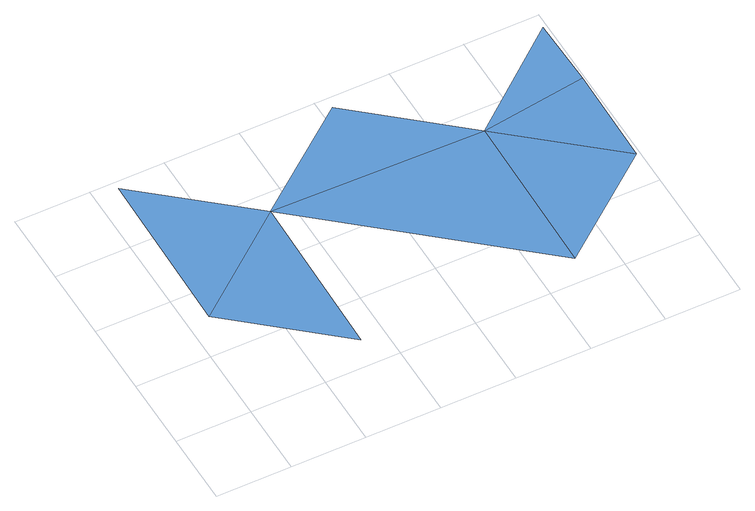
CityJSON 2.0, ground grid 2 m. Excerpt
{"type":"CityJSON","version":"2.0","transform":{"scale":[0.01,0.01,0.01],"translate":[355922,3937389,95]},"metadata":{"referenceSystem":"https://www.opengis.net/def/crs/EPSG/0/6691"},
"CityObjects":{
"waterbody1":{"type":"WaterBody","attributes":{"name":"9","class":"1140","function":"1","WaterBodyRiverFloodingRiskAttribute.description":"5","WaterBodyRiverFloodingRiskAttribute.rankOrg":"1","WaterBodyRiverFloodingRiskAttribute.adminType":"2","WaterBodyRiverFloodingRiskAttribute.scale":"L1"},"geometry":[{"type":"MultiSurface","lod":"1","boundaries":[[[0,1,2]],[[0,3,1]],[[4,1,5]],[[1,6,5]],[[5,6,7]],[[8,9,5]],[[8,5,7]]]}]}
},
"vertices":[
[58,317,41],[345,544,41],[65,779,41],[337,81,41],[632,770,41],[911,534,41],[904,72,41],[1191,299,41],[1195,574,41],[1189,761,41]
]}
